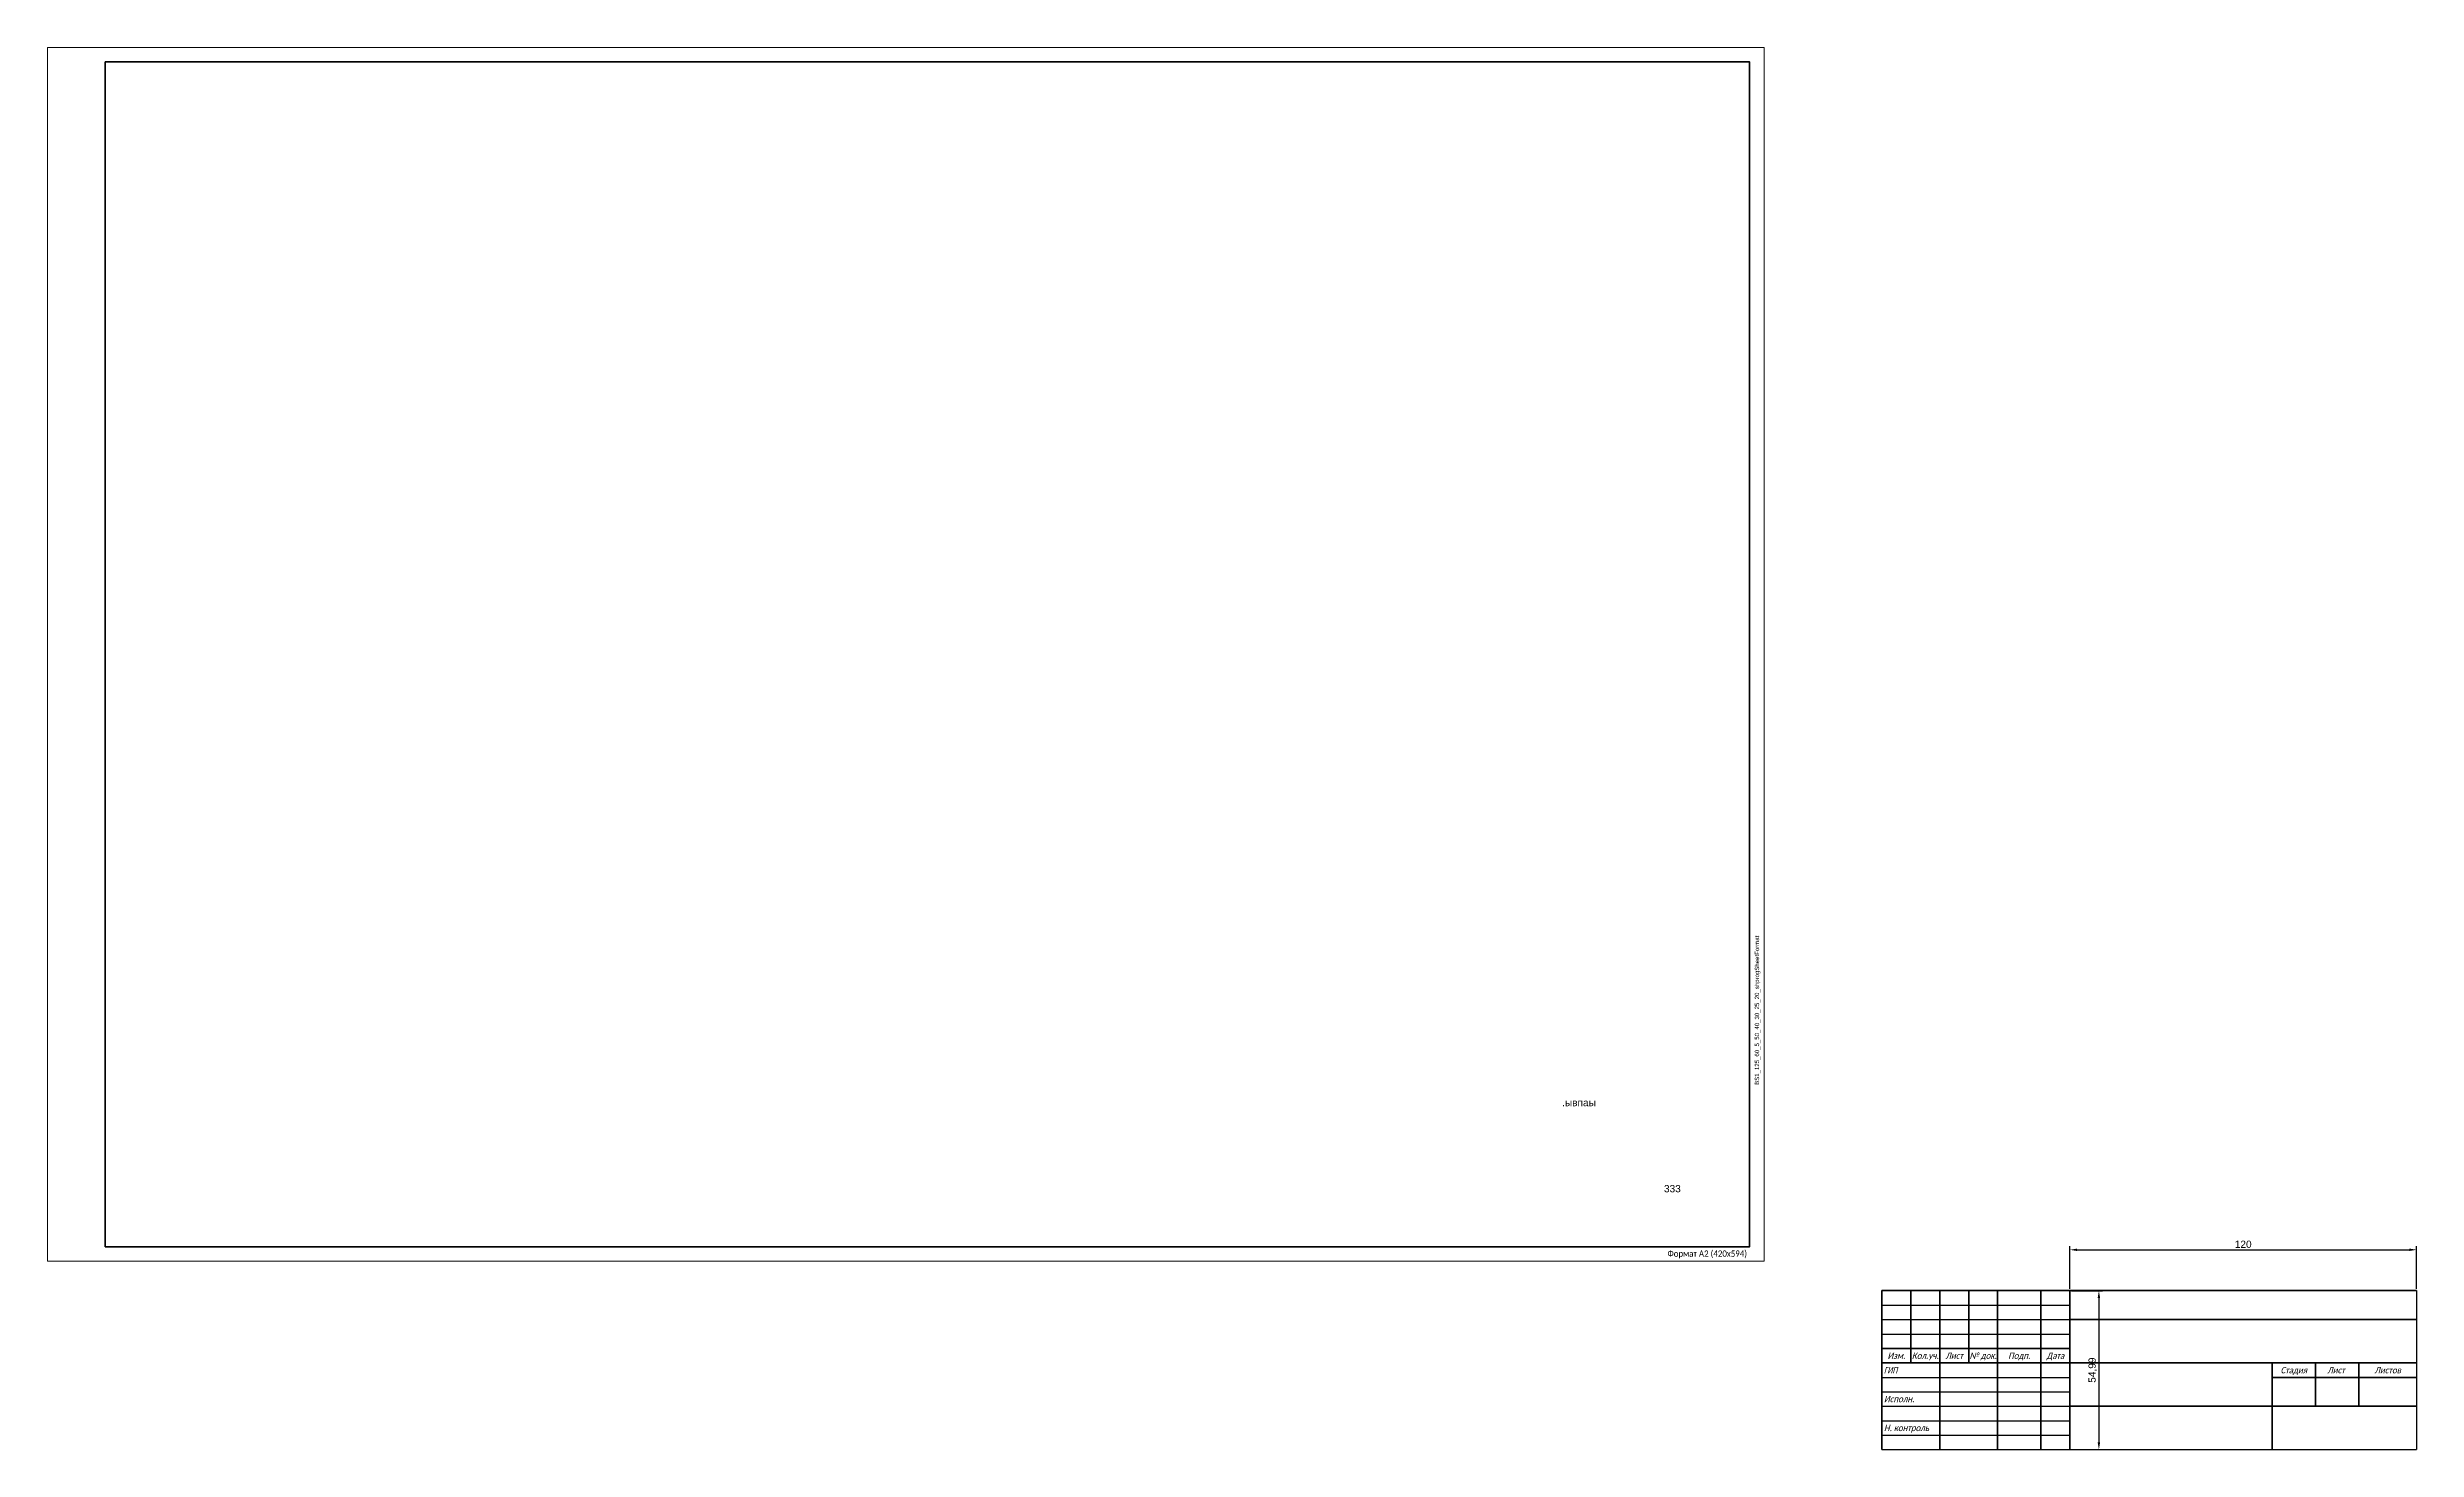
# Model space of a CAD drawing. Header units: millimetres. Extents: x 9094 to 12381, y -2227 to 957.
# Drawn here: x 9635 to 10455, y -1530 to -1045 of the extents above; entities that cross this region are included whole.
import ezdxf
from ezdxf.enums import TextEntityAlignment as Align

# ---------------------------------------------------------------- set-up
doc = ezdxf.new("R2010")
doc.units = ezdxf.units.MM
doc.linetypes.add('ACAD_ISO10W100', pattern=[18, 12, -3, 0, -3])
doc.layers.add("''ПС", color=5, linetype='Continuous', lineweight=50)
doc.layers.add('[[ЭМО', color=5, linetype='Continuous', lineweight=50)
for name, color, linetype in [('PaperFormat', 7, 'Continuous'), ('АР-формат', 7, 'ACAD_ISO10W100'), ('Текст', 7, 'Continuous')]:
    doc.layers.add(name, color=color, linetype=linetype)
doc.styles.add('!!!VStyle', font='calibri.ttf', dxfattribs={"width": 0.9, "height": 2.2})
doc.styles.get("Standard").update_dxf_attribs({"font": 'arial.ttf'})
doc.dimstyles.new('ISO-25', dxfattribs={"dimtxt": 2.5, "dimasz": 2.5, "dimexe": 1.25, "dimexo": 0.625, "dimtad": 1, "dimtxsty": 'Standard', "dimcen": 2.5, "dimadec": 0, "dimazin": 0, "dimtfac": 1, "dimtmove": 0, "dimatfit": 3, "dimfxl": 1, "dimarcsym": 0})

# ---------------------------------------------------------------- blocks, each defined once
blk = doc.blocks.new('a2_0_420_594_progSheetFormat')
at = {"layer": 'PaperFormat', "color": 0, "linetype": 'Continuous', "lineweight": 15, "ltscale": 100}
blk.add_lwpolyline([(-594, 0), (0, 0), (0, 420), (-594, 420), (-594, 0)], dxfattribs=at)
at = {"layer": 'PaperFormat', "color": 0, "linetype": 'Continuous', "lineweight": 60, "ltscale": 100}
blk.add_lwpolyline([(-574, 5), (-5, 5), (-5, 415), (-574, 415), (-574, 5)], dxfattribs=at)
at = {"layer": 'PaperFormat', "style": '!!!VStyle', "width": 0.9}
blk.add_text('Формат А2 (420х594)', height=2.2, dxfattribs=at).set_placement((-33.39, 3.72), align=Align.TOP_LEFT)
blk = doc.blocks.new('BS1_120_55_0_45_35_25_20_15_shprogSheetFormat')
at = {"layer": "''ПС", "color": 0, "lineweight": 30, "ltscale": 50}
for p in [(0, 55), (-185, 0)]:
    blk.add_line(p, (0, 0), dxfattribs=at)
at = {"layer": '[[ЭМО', "color": 0}
for p, q in [((-185, 55), (0, 55)), ((-185, 0), (-185, 55)), ((-175, 55), (-175, 30)), ((-165, 55), (-165, 0)), ((-155, 55), (-155, 30)), ((-145, 55), (-145, 0)), ((-130, 55), (-130, 0)), ((-120, 0), (-120, 54.99)), ((-120, 45), (0, 45)), ((-185, 35), (-120, 35)), ((-185, 30), (0, 30)), ((-50, 0), (-50, 30)), ((-50, 30), (-50, 0)), ((-50, 25), (0, 25)), ((-35, 30), (-35, 15)), ((-20, 30), (-20, 15)), ((-120, 15), (0, 15))]:
    blk.add_line(p, q, dxfattribs=at)
at = {"layer": '[[ЭМО', "color": 0, "lineweight": 25}
for p, q in [((-185, 50), (-120, 50)), ((-185, 45), (-120, 45)), ((-185, 40), (-120, 40)), ((-185, 25), (-120, 25)), ((-185, 20), (-120, 20)), ((-185, 15), (-120, 15)), ((-185, 10), (-120, 10)), ((-185, 5), (-120, 5))]:
    blk.add_line(p, q, dxfattribs=at)
at = {"layer": '[[ЭМО', "color": 0, "style": '!!!VStyle', "oblique": 15, "width": 0.9}
for s, p in [('Изм.', (-180, 32.5)), ('Кол.уч.', (-170, 32.5)), ('Лист', (-160, 32.5)), ('№ док.', (-150, 32.5)), ('Подп.', (-137.5, 32.5)), ('Дата', (-125, 32.5)), ('Стадия', (-42.5, 27.5)), ('Лист', (-27.88, 27.5)), ('Листов', (-10, 27.5))]:
    blk.add_text(s, height=2.2, dxfattribs=at).set_placement(p, align=Align.MIDDLE_CENTER)
at = {"layer": 'АР-формат', "color": 0, "style": '!!!VStyle', "oblique": 15, "width": 0.9}
for s, p in [('Исполн.', (-184.31, 17.5)), ('Н. контроль', (-184.31, 7.5))]:
    blk.add_text(s, height=2.2, dxfattribs=at).set_placement(p, align=Align.MIDDLE_LEFT)
at = {"layer": 'Текст', "color": 0, "style": '!!!VStyle', "oblique": 15, "width": 0.8}
blk.add_text('ГИП', height=2.2, dxfattribs=at).set_placement((-184.31, 27.5), align=Align.MIDDLE_LEFT)
blk = doc.blocks.new('*D34')
at = {"layer": 'Defpoints', "color": 0, "transparency": 16777216}
for p in [(10455.13, -1461.08), (10335.13, -1475.24), (10455.13, -1475.23)]:
    blk.add_point(p, dxfattribs=at)
at = {"layer": 'PaperFormat', "color": 0, "lineweight": -2, "transparency": 16777216}
for p, q in [((10335.13, -1474.61), (10335.13, -1459.84)), ((10337.63, -1461.09), (10452.63, -1461.08)), ((10455.13, -1474.6), (10455.13, -1459.83))]:
    blk.add_line(p, q, dxfattribs=at)
at = {"layer": 'PaperFormat', "color": 0, "transparency": 16777216}
for points in [[(10337.63, -1460.68), (10337.63, -1461.51), (10335.13, -1461.09)], [(10452.63, -1460.67), (10452.63, -1461.5), (10455.13, -1461.08)]]:
    blk.add_solid(points, dxfattribs=at)
at = {"layer": 'PaperFormat', "color": 0, "transparency": 16777216, "insert": (10395.13, -1459.19), "char_height": 2.5, "attachment_point": 5, "rotation": 0.00493}
blk.add_mtext('120', dxfattribs=at)
blk = doc.blocks.new('*D35')
at = {"layer": 'Defpoints', "color": 0, "transparency": 16777216}
for p in [(10335.13, -1475.24), (10335.13, -1530.23), (10345.19, -1530.23)]:
    blk.add_point(p, dxfattribs=at)
at = {"layer": 'PaperFormat', "color": 0, "lineweight": -2, "transparency": 16777216}
for p, q in [((10335.76, -1475.24), (10346.44, -1475.24)), ((10345.19, -1477.74), (10345.19, -1527.73)), ((10335.76, -1530.23), (10346.44, -1530.23))]:
    blk.add_line(p, q, dxfattribs=at)
at = {"layer": 'PaperFormat', "color": 0, "transparency": 16777216}
for points in [[(10344.78, -1477.74), (10345.61, -1477.74), (10345.19, -1475.24)], [(10344.78, -1527.73), (10345.61, -1527.73), (10345.19, -1530.23)]]:
    blk.add_solid(points, dxfattribs=at)
at = {"layer": 'PaperFormat', "color": 0, "transparency": 16777216, "insert": (10343.07, -1502.73), "char_height": 2.5, "attachment_point": 5, "rotation": 90}
blk.add_mtext('54,99', dxfattribs=at)

msp = doc.modelspace()

# ---------------------------------------------------------------- block references
at = {"layer": 'PaperFormat'}
msp.add_blockref('a2_0_420_594_progSheetFormat', (10229.326, -1465.04), dxfattribs=at)
at = {"layer": 'PaperFormat', "color": 3}
msp.add_blockref('BS1_120_55_0_45_35_25_20_15_shprogSheetFormat', (10455.132, -1530.229), dxfattribs=at)

# ---------------------------------------------------------------- texts
at = {"layer": 'PaperFormat', "insert": (10226.126, -1404.015), "char_height": 1.5, "attachment_point": 1, "rotation": 90}
msp.add_mtext_dynamic_manual_height_columns('BS1_125_60_5_50_40_30_25_20_shprogSheetFormat', width=4.99772, gutter_width=12.5, heights=[0], dxfattribs=at)
at = {"layer": 'PaperFormat', "char_height": 2.5, "attachment_point": 1}
for s, width, insert in [('.ывпаы', 53.28554, (10159.457, -1408.902)), ('333', 4.99772, (10194.701, -1438.687))]:
    msp.add_mtext_dynamic_manual_height_columns(s, width=width, gutter_width=12.5, heights=[0], dxfattribs=dict(at, insert=insert))

# ---------------------------------------------------------------- dimensions: what is measured, and where the dimension line sits
at = {"layer": 'PaperFormat'}
for p2, distance, picture, middle in [((10455.132, -1475.229), 14.145, '*D34', (10395.13, -1459.187)), ((10335.132, -1530.229), 10.063, '*D35', (10343.067, -1502.734))]:
    dim = msp.add_aligned_dim(p1=(10335.132, -1475.239), p2=p2, distance=distance, dimstyle='ISO-25', dxfattribs=at)
    dim.commit()
    dim.dimension.update_dxf_attribs({"geometry": picture, "text_midpoint": middle})

doc.saveas('drawing.dxf')
